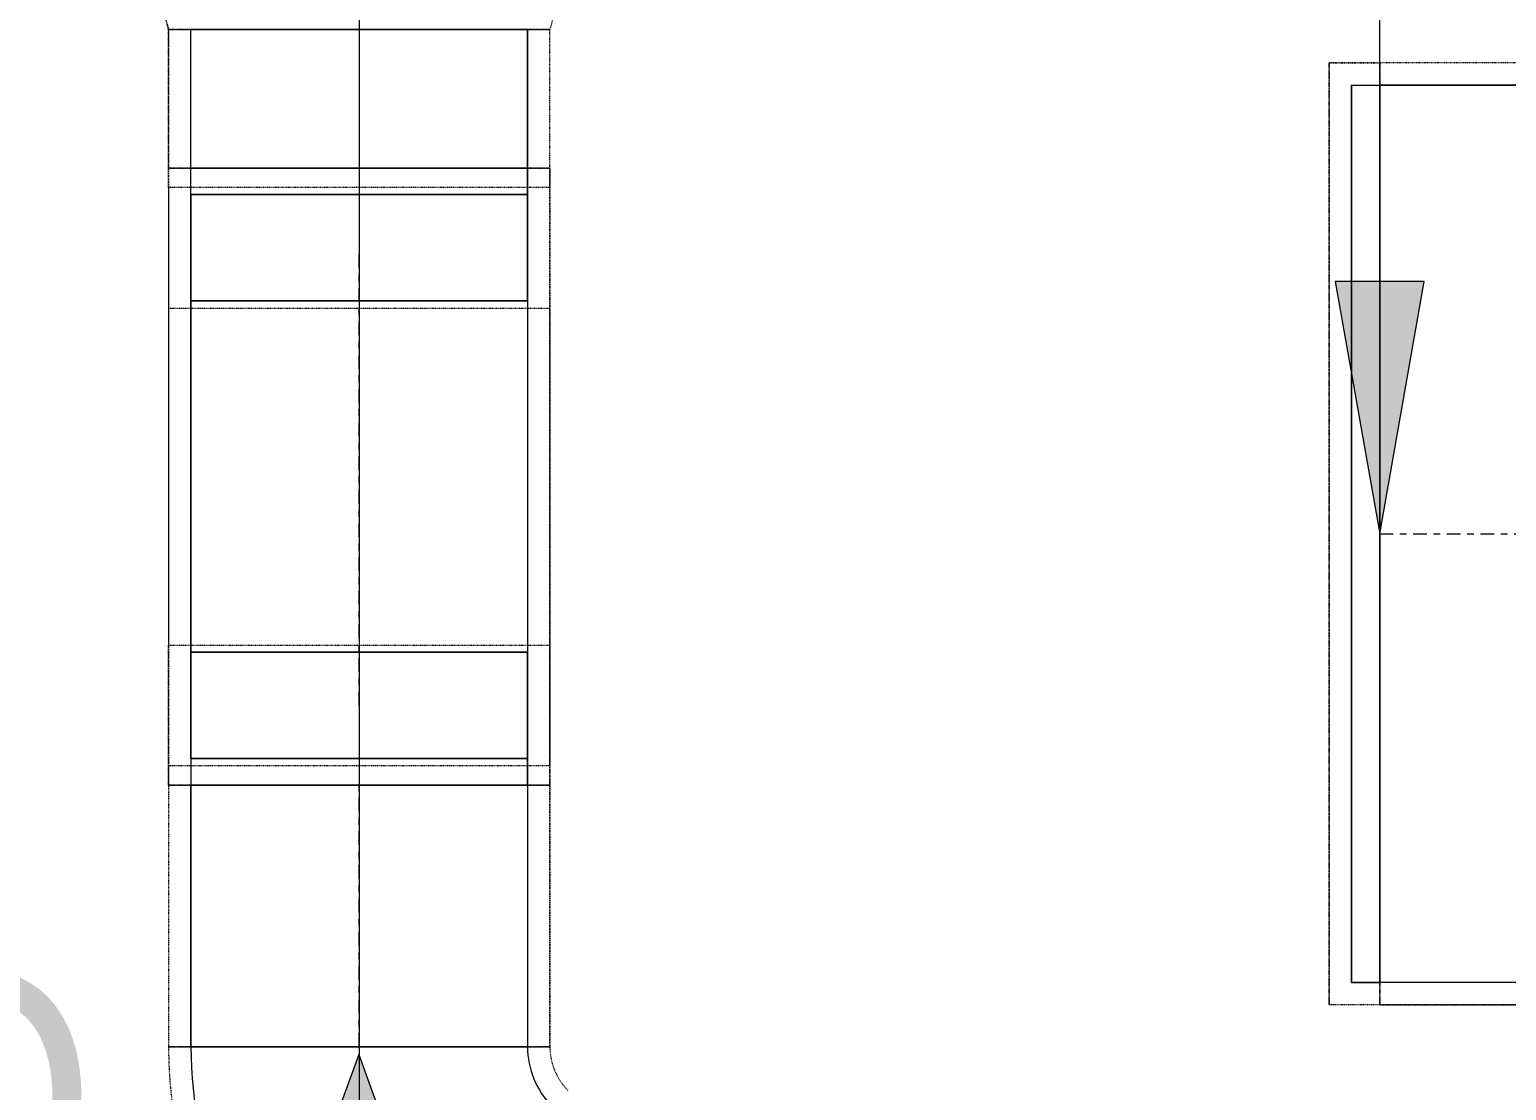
# Model space of a CAD drawing. Header units: inches. Extents: x -83664 to 20107, y -47222 to 19398.
# Drawn here: x -7070 to -5754, y -15452 to -14506 of the extents above; entities that cross this region are included whole.
import ezdxf

# ---------------------------------------------------------------- set-up
doc = ezdxf.new("R2010")
doc.units = ezdxf.units.IN
doc.header["$MEASUREMENT"] = 0
doc.linetypes.add('Center', pattern=[29.999999, 12, -6, 6, -6])
doc.linetypes.add('Hidden 0_50', pattern=[1.0584, 0.5292, -0.5292])
for name, color, linetype, lineweight in [('A-DETL-GENF', 7, 'Continuous', 9), ('M-HVAC-CDFF', 7, 'Continuous', 9), ('M-HVAC-DUCT-CNTR', 7, 'Center', 9), ('M-HVAC-DUCT-IDEN', 7, 'Continuous', 18)]:
    doc.layers.add(name, color=color, linetype=linetype, lineweight=lineweight)
doc.layers.add('M-HVAC-DUCT', color=7, linetype='Continuous', lineweight=9, true_color=0xffe97f)
doc.styles.add('Arial Narrow_21', font='ARIALN.TTF', dxfattribs={"height": 240})

# ---------------------------------------------------------------- blocks, each defined once
blk = doc.blocks.new('M_Rec Endcap - Standard-8295906-FIRST FLOOR AC CONDITIONING LAYOUT - PART A')
at = {"layer": 'M-HVAC-DUCT', "color": 30, "true_color": 0xff7f00}
for p, q in [((0, 400), (0, -400)), ((0, -400), (0, 400)), ((0, 400), (25, 400)), ((25, 400), (0, 400)), ((25, 400), (25, -400)), ((25, -400), (25, 400)), ((25, -400), (0, -400)), ((25, -400), (0, -400))]:
    blk.add_line(p, q, dxfattribs=at)
blk = doc.blocks.new('GCE-AT-Supply Air Rectangular Diffuser - 300x300-6788639-FIRST FLOOR AC CONDITIONING LAYOUT - PART A')
at = {"layer": 'A-DETL-GENF', "true_color": 0xff7f00}
for points in [[(54.6, 425), (0, 575), (-54.6, 425)], [(-425, -54.6), (-425, 54.6), (-575, 0)], [(425, -54.6), (575, 0), (425, 54.6)], [(0, -575), (54.6, -425), (-54.6, -425)]]:
    blk.add_hatch(color=30, dxfattribs=at).paths.add_polyline_path(points)
at = {"layer": 'A-DETL-GENF', "color": 30, "true_color": 0xff7f00}
for p, q in [((0, 575), (-54.6, 425)), ((0, 575), (54.6, 425)), ((-54.6, 425), (54.6, 425)), ((0, 275), (0, 425)), ((-200, -200), (200, 200)), ((-200, 200), (200, -200)), ((-200, -200), (-200, 200)), ((-200, 200), (200, 200)), ((200, 200), (200, -200)), ((-575, 0), (-425, 54.6)), ((-425, -54.6), (-425, 54.6)), ((425, 54.6), (425, -54.6)), ((575, 0), (425, 54.6)), ((-575, 0), (-425, -54.6)), ((275, 0), (425, 0)), ((-275, 0), (-425, 0)), ((575, 0), (425, -54.6)), ((200, -200), (-200, -200)), ((0, -275), (0, -425)), ((54.6, -425), (-54.6, -425)), ((0, -575), (-54.6, -425)), ((0, -575), (54.6, -425))]:
    blk.add_line(p, q, dxfattribs=at)
blk = doc.blocks.new('M_Rectangular Elbow - Radius - 0_75 W-6543407-FIRST FLOOR AC CONDITIONING LAYOUT - PART A')
at = {"layer": 'M-HVAC-DUCT', "color": 6, "true_color": 0xff00ff}
for p, q in [((-40.2, 172), (172, -40.2)), ((172, -40.2), (-40.2, 172)), ((-93.2, 150), (-93.2, -150)), ((-93.2, -150), (-93.2, 150))]:
    blk.add_line(p, q, dxfattribs=at)
for radius in [75, 75, 375, 375]:
    blk.add_arc((-93.2, 225), radius, 270, 315, dxfattribs=at)
blk = doc.blocks.new('M_Rectangular Elbow - Radius - 0_75 W-9046393-FIRST FLOOR AC CONDITIONING LAYOUT - PART A')
at = {"layer": 'M-HVAC-DUCT', "color": 6, "true_color": 0xff00ff}
for p, q in [((144830.2, 83310.9), (144530.2, 83310.9)), ((144530.2, 83310.9), (144530.2, 83216.1)), ((144530.2, 83310.9), (144530.2, 83192.4)), ((144830.2, 83216.1), (144830.2, 83310.9)), ((144830.2, 83310.9), (144830.2, 83192.4)), ((144530.2, 83216.1), (144830.2, 83216.1)), ((144530.2, 83216.1), (144530.2, 83192.4)), ((144830.2, 83192.4), (144830.2, 83216.1)), ((144830.2, 83192.4), (144530.2, 83192.4)), ((144530.2, 83192.4), (144830.2, 83192.4))]:
    blk.add_line(p, q, dxfattribs=at)
blk = doc.blocks.new('TEMW-SMBZ-HO-BM-HVAC-00002_rvt-1-FIRST FLOOR AC CONDITIONING LAYOUT - PART A')
at = {"layer": 'M-HVAC-DUCT', "color": 6, "linetype": 'Hidden 0_50', "true_color": 0xff00ff}
for p, q in [((144410.2, 84241), (144510.2, 83866)), ((144510.2, 83866), (144410.2, 84241)), ((144950.2, 84241), (144850.2, 83866)), ((144950.2, 84241), (144850.2, 83866)), ((144510.2, 83866), (144850.2, 83866)), ((144850.2, 83866), (144510.2, 83866)), ((144510.2, 83866), (144510.2, 83742.5)), ((144510.2, 83742.5), (144510.2, 83866)), ((144510.2, 83866), (144850.2, 83866)), ((144850.2, 83866), (144510.2, 83866)), ((144850.2, 83742.5), (144850.2, 83866)), ((144850.2, 83742.5), (144850.2, 83866)), ((144510.2, 83742.5), (144850.2, 83742.5)), ((144850.2, 83742.5), (144510.2, 83742.5)), ((144510.2, 83742.5), (144510.2, 83617.6)), ((144510.2, 83725.1), (144510.2, 83742.5)), ((144510.2, 83742.5), (144850.2, 83742.5)), ((144510.2, 83742.5), (144850.2, 83742.5)), ((144850.2, 83742.5), (144850.2, 83725.1)), ((144850.2, 83617.6), (144850.2, 83742.5)), ((144850.2, 83725.1), (144510.2, 83725.1)), ((144510.2, 83725.1), (144510.2, 83617.6)), ((144510.2, 83725.1), (144510.2, 83317.2)), ((144510.2, 83725.1), (144510.2, 83617.6)), ((144850.2, 83725.1), (144510.2, 83725.1)), ((144850.2, 83617.6), (144850.2, 83725.1)), ((144850.2, 83725.1), (144850.2, 83317.2)), ((144850.2, 83617.6), (144850.2, 83725.1)), ((144510.2, 83617.6), (144850.2, 83617.6)), ((144510.2, 83617.6), (144510.2, 83209.7)), ((144510.2, 83617.6), (144850.2, 83617.6)), ((144850.2, 83209.7), (144850.2, 83617.6)), ((144510.2, 83209.7), (144510.2, 83317.2)), ((144510.2, 83317.2), (144510.2, 83192.4)), ((144510.2, 83317.2), (144850.2, 83317.2)), ((144510.2, 83209.7), (144510.2, 83317.2)), ((144510.2, 83317.2), (144850.2, 83317.2)), ((144850.2, 83192.4), (144850.2, 83317.2)), ((144850.2, 83317.2), (144850.2, 83209.7)), ((144850.2, 83317.2), (144850.2, 83209.7)), ((144510.2, 83192.4), (144510.2, 83209.7)), ((144850.2, 83209.7), (144510.2, 83209.7)), ((144850.2, 83209.7), (144510.2, 83209.7)), ((144850.2, 83209.7), (144850.2, 83192.4)), ((144850.2, 83192.4), (144510.2, 83192.4)), ((144510.2, 83192.4), (144850.2, 83192.4)), ((144510.2, 83192.4), (144510.2, 82959.1)), ((144510.2, 83192.4), (144510.2, 82959.1)), ((144510.2, 83192.4), (144850.2, 83192.4)), ((144510.2, 83192.4), (144850.2, 83192.4)), ((144850.2, 82959.1), (144850.2, 83192.4)), ((144850.2, 83192.4), (144850.2, 82959.1)), ((144850.2, 82959.1), (144510.2, 82959.1)), ((144510.2, 82959.1), (144850.2, 82959.1)), ((144850.2, 82959.1), (144510.2, 82959.1)), ((144510.2, 82959.1), (144850.2, 82959.1))]:
    blk.add_line(p, q, dxfattribs=at)
at = {"layer": 'M-HVAC-DUCT', "color": 6, "true_color": 0xff00ff}
for p, q in [((144830.2, 83866), (144530.2, 83866)), ((144530.2, 83866), (144830.2, 83866)), ((144530.2, 83742.5), (144530.2, 83866)), ((144530.2, 83742.5), (144530.2, 83866)), ((144830.2, 83866), (144830.2, 83742.5)), ((144830.2, 83742.5), (144830.2, 83866)), ((144830.2, 83742.5), (144530.2, 83742.5)), ((144530.2, 83742.5), (144830.2, 83742.5)), ((144530.2, 83718.8), (144530.2, 83624)), ((144830.2, 83718.8), (144530.2, 83718.8)), ((144530.2, 83310.9), (144530.2, 83718.8)), ((144830.2, 83624), (144830.2, 83718.8)), ((144830.2, 83718.8), (144830.2, 83310.9)), ((144530.2, 83624), (144830.2, 83624)), ((144530.2, 83624), (144530.2, 83216.1)), ((144830.2, 83624), (144830.2, 83216.1)), ((144530.2, 83310.9), (144830.2, 83310.9)), ((144530.2, 83216.1), (144530.2, 83310.9)), ((144830.2, 83310.9), (144830.2, 83216.1)), ((144830.2, 83216.1), (144530.2, 83216.1)), ((144530.2, 83192.4), (144830.2, 83192.4)), ((144830.2, 83192.4), (144530.2, 83192.4)), ((144530.2, 82959.1), (144530.2, 83192.4)), ((144530.2, 83192.4), (144530.2, 82959.1)), ((144830.2, 83192.4), (144830.2, 82959.1)), ((144830.2, 83192.4), (144830.2, 82959.1)), ((144530.2, 82959.1), (144830.2, 82959.1)), ((144830.2, 82959.1), (144530.2, 82959.1))]:
    blk.add_line(p, q, dxfattribs=at)
at = {"layer": 'M-HVAC-DUCT', "color": 30, "linetype": 'Hidden 0_50', "true_color": 0xff7f00}
for p, q in [((145545, 83836.4), (145545, 82996.4)), ((145545, 82996.4), (145545, 83836.4)), ((145545, 83836.4), (145590, 83836.4)), ((145590, 83836.4), (145545, 83836.4)), ((145590, 83836.4), (145590, 82996.4)), ((145590, 82996.4), (145590, 83836.4)), ((145590, 82996.4), (145590, 83836.4)), ((145590, 83836.4), (145590, 82996.4)), ((147078, 83836.4), (145590, 83836.4)), ((147078, 83836.4), (145590, 83836.4)), ((145590, 82996.4), (145545, 82996.4)), ((145590, 82996.4), (145545, 82996.4)), ((145590, 82996.4), (147078, 82996.4)), ((147078, 82996.4), (145590, 82996.4))]:
    blk.add_line(p, q, dxfattribs=at)
at = {"layer": 'M-HVAC-DUCT', "color": 30, "true_color": 0xff7f00}
for p, q in [((145590, 83816.4), (145590, 83016.4)), ((145590, 83016.4), (145590, 83816.4)), ((145590, 83816.4), (147078, 83816.4)), ((147078, 83816.4), (145590, 83816.4)), ((147078, 83016.4), (145590, 83016.4)), ((147078, 83016.4), (145590, 83016.4))]:
    blk.add_line(p, q, dxfattribs=at)
at = {"layer": 'M-HVAC-DUCT', "color": 6, "linetype": 'Hidden 0_50', "true_color": 0xff00ff}
for radius in [395, 395, 55, 55]:
    blk.add_arc((144905.2, 82959.1), radius, 180, 225, dxfattribs=at)
at = {"layer": 'M-HVAC-DUCT-CNTR', "color": 6, "true_color": 0xff00ff}
for p, q in [((144680.2, 83866), (144680.2, 83742.5)), ((144680.2, 83263.5), (144680.2, 83671.4)), ((144680.2, 82959.1), (144680.2, 83192.4))]:
    blk.add_line(p, q, dxfattribs=at)
at = {"layer": 'M-HVAC-DUCT-CNTR', "color": 30, "true_color": 0xff7f00}
blk.add_line((145590, 83416.4), (147078, 83416.4), dxfattribs=at)
at = {"layer": 'M-HVAC-CDFF', "color": 6, "linetype": 'Hidden 0_50', "lineweight": 9, "true_color": 0xff00ff}
blk.add_blockref('GCE-AT-Supply Air Rectangular Diffuser - 300x300-6788639-FIRST FLOOR AC CONDITIONING LAYOUT - PART A', (144679.7, 82377.3), dxfattribs=at)
at = {"layer": 'M-HVAC-DUCT', "color": 6, "linetype": 'Hidden 0_50', "lineweight": 9, "true_color": 0xff00ff}
for name, p, rotation in [('M_Rec Endcap - Standard-8295906-FIRST FLOOR AC CONDITIONING LAYOUT - PART A', (145590, 83416.4), 180), ('M_Rectangular Elbow - Radius - 0_75 W-6543407-FIRST FLOOR AC CONDITIONING LAYOUT - PART A', (144680.2, 82865.9), 270)]:
    blk.add_blockref(name, p, dxfattribs=dict(at, rotation=rotation))
at = {"layer": 'M-HVAC-DUCT', "color": 6, "linetype": 'Hidden 0_50', "lineweight": 9, "true_color": 0xff00ff, "extrusion": (0, 0, -1), "rotation": 180}
blk.add_blockref('M_Rectangular Elbow - Radius - 0_75 W-9046393-FIRST FLOOR AC CONDITIONING LAYOUT - PART A', (0, 166934.9), dxfattribs=at)
at = {"layer": 'M-HVAC-DUCT', "color": 6, "linetype": 'Hidden 0_50', "lineweight": 9, "true_color": 0xff00ff}
blk.add_blockref('M_Rectangular Elbow - Radius - 0_75 W-9046393-FIRST FLOOR AC CONDITIONING LAYOUT - PART A', (0, 0), dxfattribs=at)
blk = doc.blocks.new('TEMW-SMBZ-HO-BM-HVAC-00002_rvt-2-FIRST FLOOR AC CONDITIONING LAYOUT - PART A')
at = {"layer": 'M-HVAC-DUCT', "color": 6, "linetype": 'Hidden 0_50', "true_color": 0xff00ff}
for p, q in [((144410.2, 84241), (144510.2, 83866)), ((144510.2, 83866), (144410.2, 84241)), ((144950.2, 84241), (144850.2, 83866)), ((144950.2, 84241), (144850.2, 83866)), ((144510.2, 83866), (144850.2, 83866)), ((144850.2, 83866), (144510.2, 83866)), ((144510.2, 83866), (144510.2, 83742.5)), ((144510.2, 83742.5), (144510.2, 83866)), ((144510.2, 83866), (144850.2, 83866)), ((144850.2, 83866), (144510.2, 83866)), ((144850.2, 83742.5), (144850.2, 83866)), ((144850.2, 83742.5), (144850.2, 83866)), ((144510.2, 83742.5), (144850.2, 83742.5)), ((144850.2, 83742.5), (144510.2, 83742.5)), ((144510.2, 83742.5), (144510.2, 83617.6)), ((144510.2, 83725.1), (144510.2, 83742.5)), ((144510.2, 83742.5), (144850.2, 83742.5)), ((144510.2, 83742.5), (144850.2, 83742.5)), ((144850.2, 83742.5), (144850.2, 83725.1)), ((144850.2, 83617.6), (144850.2, 83742.5)), ((144850.2, 83725.1), (144510.2, 83725.1)), ((144510.2, 83725.1), (144510.2, 83617.6)), ((144510.2, 83725.1), (144510.2, 83317.2)), ((144510.2, 83725.1), (144510.2, 83617.6)), ((144850.2, 83725.1), (144510.2, 83725.1)), ((144850.2, 83617.6), (144850.2, 83725.1)), ((144850.2, 83725.1), (144850.2, 83317.2)), ((144850.2, 83617.6), (144850.2, 83725.1)), ((144510.2, 83617.6), (144850.2, 83617.6)), ((144510.2, 83617.6), (144510.2, 83209.7)), ((144510.2, 83617.6), (144850.2, 83617.6)), ((144850.2, 83209.7), (144850.2, 83617.6)), ((144510.2, 83209.7), (144510.2, 83317.2)), ((144510.2, 83317.2), (144510.2, 83192.4)), ((144510.2, 83317.2), (144850.2, 83317.2)), ((144510.2, 83209.7), (144510.2, 83317.2)), ((144510.2, 83317.2), (144850.2, 83317.2)), ((144850.2, 83192.4), (144850.2, 83317.2)), ((144850.2, 83317.2), (144850.2, 83209.7)), ((144850.2, 83317.2), (144850.2, 83209.7)), ((144510.2, 83192.4), (144510.2, 83209.7)), ((144850.2, 83209.7), (144510.2, 83209.7)), ((144850.2, 83209.7), (144510.2, 83209.7)), ((144850.2, 83209.7), (144850.2, 83192.4)), ((144850.2, 83192.4), (144510.2, 83192.4)), ((144510.2, 83192.4), (144850.2, 83192.4)), ((144510.2, 83192.4), (144510.2, 82959.1)), ((144510.2, 83192.4), (144510.2, 82959.1)), ((144510.2, 83192.4), (144850.2, 83192.4)), ((144510.2, 83192.4), (144850.2, 83192.4)), ((144850.2, 82959.1), (144850.2, 83192.4)), ((144850.2, 83192.4), (144850.2, 82959.1)), ((144850.2, 82959.1), (144510.2, 82959.1)), ((144510.2, 82959.1), (144850.2, 82959.1)), ((144850.2, 82959.1), (144510.2, 82959.1)), ((144510.2, 82959.1), (144850.2, 82959.1))]:
    blk.add_line(p, q, dxfattribs=at)
at = {"layer": 'M-HVAC-DUCT', "color": 6, "true_color": 0xff00ff}
for p, q in [((144830.2, 83866), (144530.2, 83866)), ((144530.2, 83866), (144830.2, 83866)), ((144530.2, 83742.5), (144530.2, 83866)), ((144530.2, 83742.5), (144530.2, 83866)), ((144830.2, 83866), (144830.2, 83742.5)), ((144830.2, 83742.5), (144830.2, 83866)), ((144830.2, 83742.5), (144530.2, 83742.5)), ((144530.2, 83742.5), (144830.2, 83742.5)), ((144530.2, 83718.8), (144530.2, 83624)), ((144830.2, 83718.8), (144530.2, 83718.8)), ((144530.2, 83310.9), (144530.2, 83718.8)), ((144830.2, 83624), (144830.2, 83718.8)), ((144830.2, 83718.8), (144830.2, 83310.9)), ((144530.2, 83624), (144830.2, 83624)), ((144530.2, 83624), (144530.2, 83216.1)), ((144830.2, 83624), (144830.2, 83216.1)), ((144530.2, 83310.9), (144830.2, 83310.9)), ((144530.2, 83216.1), (144530.2, 83310.9)), ((144830.2, 83310.9), (144830.2, 83216.1)), ((144830.2, 83216.1), (144530.2, 83216.1)), ((144530.2, 83192.4), (144830.2, 83192.4)), ((144830.2, 83192.4), (144530.2, 83192.4)), ((144530.2, 82959.1), (144530.2, 83192.4)), ((144530.2, 83192.4), (144530.2, 82959.1)), ((144830.2, 83192.4), (144830.2, 82959.1)), ((144830.2, 83192.4), (144830.2, 82959.1)), ((144530.2, 82959.1), (144830.2, 82959.1)), ((144830.2, 82959.1), (144530.2, 82959.1))]:
    blk.add_line(p, q, dxfattribs=at)
at = {"layer": 'M-HVAC-DUCT', "color": 30, "linetype": 'Hidden 0_50', "true_color": 0xff7f00}
for p, q in [((145545, 83836.4), (145545, 82996.4)), ((145545, 82996.4), (145545, 83836.4)), ((145545, 83836.4), (145590, 83836.4)), ((145590, 83836.4), (145545, 83836.4)), ((145590, 83836.4), (145590, 82996.4)), ((145590, 82996.4), (145590, 83836.4)), ((145590, 82996.4), (145590, 83836.4)), ((145590, 83836.4), (145590, 82996.4)), ((147078, 83836.4), (145590, 83836.4)), ((147078, 83836.4), (145590, 83836.4)), ((145590, 82996.4), (145545, 82996.4)), ((145590, 82996.4), (145545, 82996.4)), ((145590, 82996.4), (147078, 82996.4)), ((147078, 82996.4), (145590, 82996.4))]:
    blk.add_line(p, q, dxfattribs=at)
at = {"layer": 'M-HVAC-DUCT', "color": 30, "true_color": 0xff7f00}
for p, q in [((145590, 83816.4), (145590, 83016.4)), ((145590, 83016.4), (145590, 83816.4)), ((145590, 83816.4), (147078, 83816.4)), ((147078, 83816.4), (145590, 83816.4)), ((147078, 83016.4), (145590, 83016.4)), ((147078, 83016.4), (145590, 83016.4))]:
    blk.add_line(p, q, dxfattribs=at)
at = {"layer": 'M-HVAC-DUCT', "color": 6, "linetype": 'Hidden 0_50', "true_color": 0xff00ff}
for radius in [395, 395, 55, 55]:
    blk.add_arc((144905.2, 82959.1), radius, 180, 225, dxfattribs=at)
at = {"layer": 'M-HVAC-DUCT-CNTR', "color": 6, "true_color": 0xff00ff}
for p, q in [((144680.2, 83866), (144680.2, 83742.5)), ((144680.2, 83263.5), (144680.2, 83671.4)), ((144680.2, 82959.1), (144680.2, 83192.4))]:
    blk.add_line(p, q, dxfattribs=at)
at = {"layer": 'M-HVAC-DUCT-CNTR', "color": 30, "true_color": 0xff7f00}
blk.add_line((145590, 83416.4), (147078, 83416.4), dxfattribs=at)
at = {"layer": 'M-HVAC-CDFF', "color": 6, "linetype": 'Hidden 0_50', "lineweight": 9, "true_color": 0xff00ff}
blk.add_blockref('GCE-AT-Supply Air Rectangular Diffuser - 300x300-6788639-FIRST FLOOR AC CONDITIONING LAYOUT - PART A', (144679.7, 82377.3), dxfattribs=at)
at = {"layer": 'M-HVAC-DUCT', "color": 6, "linetype": 'Hidden 0_50', "lineweight": 9, "true_color": 0xff00ff}
for name, p, rotation in [('M_Rec Endcap - Standard-8295906-FIRST FLOOR AC CONDITIONING LAYOUT - PART A', (145590, 83416.4), 180), ('M_Rectangular Elbow - Radius - 0_75 W-6543407-FIRST FLOOR AC CONDITIONING LAYOUT - PART A', (144680.2, 82865.9), 270)]:
    blk.add_blockref(name, p, dxfattribs=dict(at, rotation=rotation))
at = {"layer": 'M-HVAC-DUCT', "color": 6, "linetype": 'Hidden 0_50', "lineweight": 9, "true_color": 0xff00ff, "extrusion": (0, 0, -1), "rotation": 180}
blk.add_blockref('M_Rectangular Elbow - Radius - 0_75 W-9046393-FIRST FLOOR AC CONDITIONING LAYOUT - PART A', (0, 166934.9), dxfattribs=at)
at = {"layer": 'M-HVAC-DUCT', "color": 6, "linetype": 'Hidden 0_50', "lineweight": 9, "true_color": 0xff00ff}
blk.add_blockref('M_Rectangular Elbow - Radius - 0_75 W-9046393-FIRST FLOOR AC CONDITIONING LAYOUT - PART A', (0, 0), dxfattribs=at)

msp = doc.modelspace()

# ---------------------------------------------------------------- hatches: boundary and pattern name
at = {"layer": 'M-HVAC-DUCT-IDEN', "lineweight": 9}
msp.add_hatch(color=256, dxfattribs=at).paths.add_polyline_path([(-5866.7, -14955.8), (-5827, -14730.8), (-5906.3, -14730.8)])

# ---------------------------------------------------------------- linework, layer by layer
for p, q in [((-5866.7, -14955.8), (-5866.7, -14046)), ((-6776.5, -14131.2), (-6776.5, -15671.9)), ((-5827, -14730.8), (-5906.3, -14730.8)), ((-5906.3, -14730.8), (-5866.7, -14955.8)), ((-5866.7, -14955.8), (-5827, -14730.8))]:
    msp.add_line(p, q, dxfattribs=at)

# ---------------------------------------------------------------- block references
at = {"lineweight": 5}
for name in ['TEMW-SMBZ-HO-BM-HVAC-00002_rvt-1-FIRST FLOOR AC CONDITIONING LAYOUT - PART A', 'TEMW-SMBZ-HO-BM-HVAC-00002_rvt-2-FIRST FLOOR AC CONDITIONING LAYOUT - PART A']:
    msp.add_blockref(name, (-151456.7, -98372.2), dxfattribs=at)

# ---------------------------------------------------------------- texts
at = {"layer": 'M-HVAC-DUCT-IDEN', "lineweight": 9, "insert": (-8722.5, -15342.3), "char_height": 240, "width": 2152.531, "attachment_point": 1, "style": 'Arial Narrow_21'}
msp.add_mtext('500x300 RAD', dxfattribs=at)

doc.saveas('drawing.dxf')
